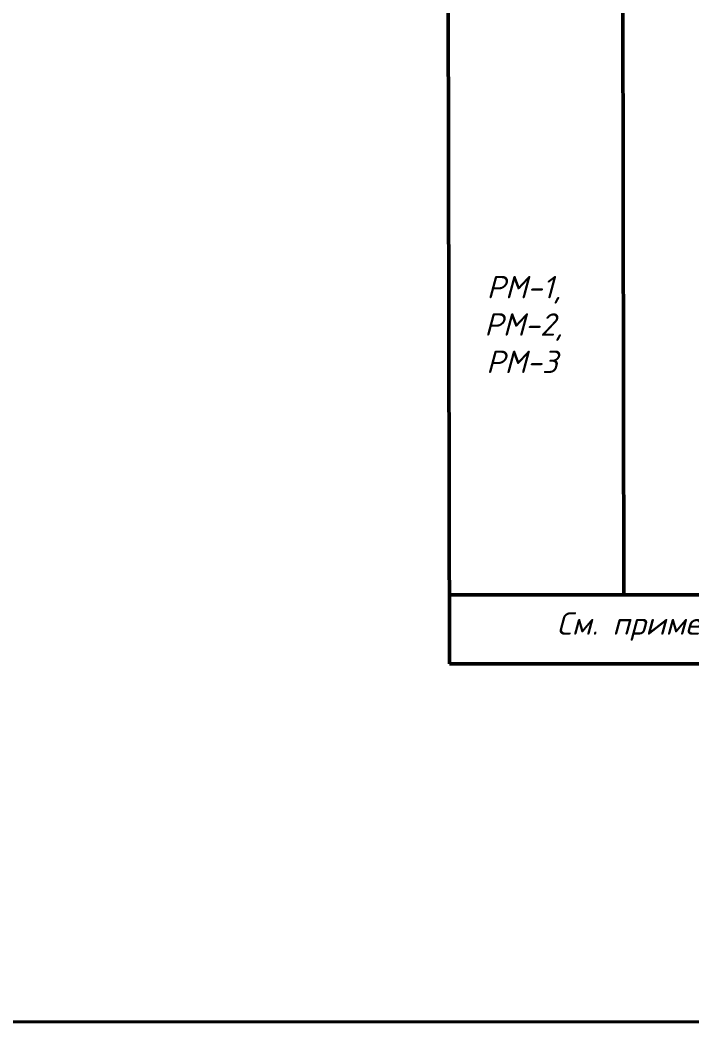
# Model space of a CAD drawing. Header units: millimetres. Extents: x -82276 to 69119, y 30132 to 86759.
# Drawn here: x -49492 to -41799, y 30132 to 41612 of the extents above; entities that cross this region are included whole.
import ezdxf

# ---------------------------------------------------------------- set-up
doc = ezdxf.new("R2010")
doc.units = ezdxf.units.MM
doc.header["$MEASUREMENT"] = 0
doc.layers.add('#Рамка', color=7, linetype='Continuous', lineweight=50)
doc.layers.add('стены наруж_Ном._пера__97', color=7, linetype='Continuous', lineweight=5)
doc.layers.add('текст', color=7, linetype='Continuous')
doc.styles.add('GOST 2.304', font='isocpeui.ttf')

msp = doc.modelspace()

# ---------------------------------------------------------------- linework, layer by layer
at = {"layer": '#Рамка', "linetype": 'Continuous', "ltscale": 100}
for p, q in [((-44600.5, 48119.8), (-44576.7, 34234.2)), ((-42600.5, 48119.8), (-42577.6, 35027.7)), ((-44576.7, 35027.7), (-31576.7, 35027.7)), ((-44576.7, 34234.2), (-31576.7, 34234.2))]:
    msp.add_line(p, q, dxfattribs=at)
at = {"layer": 'стены наруж_Ном._пера__97', "color": 3, "lineweight": 40}
msp.add_lwpolyline([(-82275.7, 86759), (55717.2, 86759), (55717.2, 30132.2), (-82275.7, 30132.2)], close=True, dxfattribs=at)

# ---------------------------------------------------------------- texts
at = {"layer": 'текст', "ltscale": 100, "char_height": 256.564, "attachment_point": 1, "style": 'GOST 2.304'}
for s, width, heights, insert in [('\\pi561.31;РМ-1,\\P\\pi534.68;РМ-2,\\P\\pi556.26;РМ-3', 1970.449, [2370.7], (-44711.2, 38679.3)), ('См. примечание п.3', 11334.191, [1852], (-43347.4, 34826.2))]:
    msp.add_mtext_dynamic_manual_height_columns(s, width=width, gutter_width=1250, heights=heights, dxfattribs=dict(at, insert=insert))

doc.saveas('drawing.dxf')
